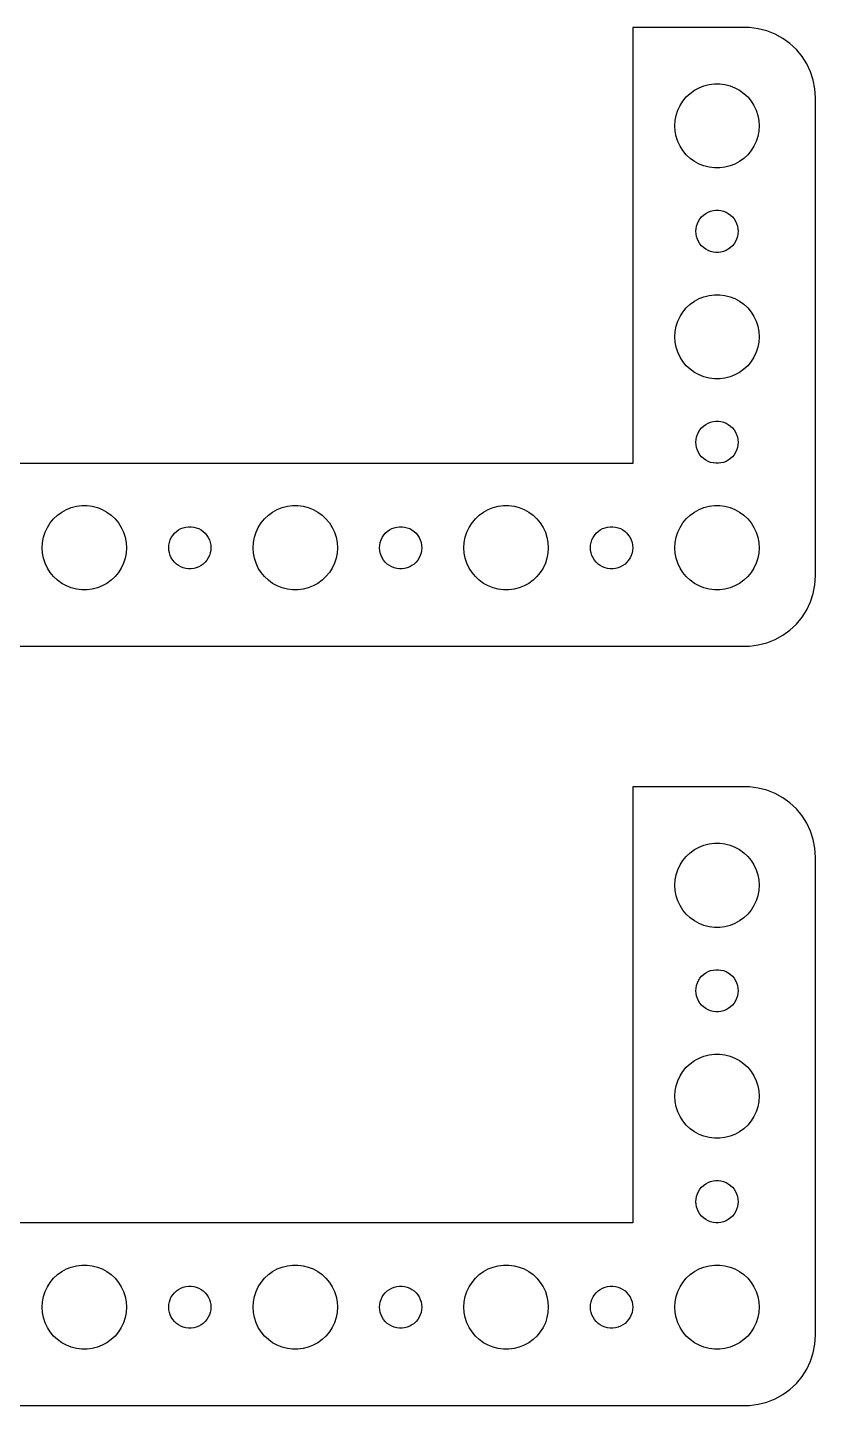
# Model space of a CAD drawing. Header units: metres. Extents: x -52 to 52, y 356 to 724.
# Drawn here: x -4 to 52, y 626 to 724 of the extents above; entities that cross this region are included whole.
import ezdxf

# ---------------------------------------------------------------- set-up
doc = ezdxf.new("R2010")
doc.units = ezdxf.units.M

msp = doc.modelspace()

# ---------------------------------------------------------------- linework, layer by layer
for p, q in [((47.3139, 723.99), (39, 723.99)), ((39, 723.99), (39, 693)), ((47.9369, 723.911), (47.3139, 723.99)), ((48.5451, 723.755), (47.9369, 723.911)), ((49.1289, 723.524), (48.5451, 723.755)), ((49.6791, 723.222), (49.1289, 723.524)), ((50.1871, 722.853), (49.6791, 723.222)), ((50.6448, 722.423), (50.1871, 722.853)), ((51.0451, 721.939), (50.6448, 722.423)), ((51.3815, 721.409), (51.0451, 721.939)), ((51.6489, 720.841), (51.3815, 721.409)), ((51.8429, 720.243), (51.6489, 720.841)), ((51.9606, 719.627), (51.8429, 720.243)), ((42.8131, 719.054), (43.0877, 719.312)), ((43.0877, 719.312), (43.3925, 719.533)), ((43.3925, 719.533), (43.7227, 719.714)), ((43.7227, 719.714), (44.0729, 719.853)), ((44.0729, 719.853), (44.4379, 719.947)), ((44.4379, 719.947), (44.8116, 719.994)), ((44.8116, 719.994), (45.1884, 719.994)), ((45.1884, 719.994), (45.5621, 719.947)), ((45.5621, 719.947), (45.927, 719.853)), ((45.927, 719.853), (46.2773, 719.714)), ((46.2773, 719.714), (46.6075, 719.533)), ((46.6075, 719.533), (46.9123, 719.312)), ((46.9123, 719.312), (47.1869, 719.054)), ((52, 719), (51.9606, 719.627)), ((42.2107, 718.104), (42.3711, 718.445)), ((42.3711, 718.445), (42.5729, 718.763)), ((42.5729, 718.763), (42.8131, 719.054)), ((47.1869, 719.054), (47.427, 718.763)), ((47.427, 718.763), (47.6289, 718.445)), ((47.6289, 718.445), (47.7893, 718.104)), ((52, 685), (52, 719)), ((42, 717), (42.0237, 717.376)), ((42.0237, 717.376), (42.0942, 717.746)), ((42.0942, 717.746), (42.2107, 718.104)), ((47.7893, 718.104), (47.9057, 717.746)), ((47.9057, 717.746), (47.9763, 717.376)), ((47.9763, 717.376), (48, 717)), ((42.0237, 716.624), (42, 717)), ((42.0942, 716.254), (42.0237, 716.624)), ((42.2107, 715.896), (42.0942, 716.254)), ((47.9057, 716.254), (47.7893, 715.896)), ((47.9763, 716.624), (47.9057, 716.254)), ((48, 717), (47.9763, 716.624)), ((42.3711, 715.555), (42.2107, 715.896)), ((42.5729, 715.237), (42.3711, 715.555)), ((47.6289, 715.555), (47.427, 715.237)), ((47.7893, 715.896), (47.6289, 715.555)), ((42.8131, 714.946), (42.5729, 715.237)), ((43.0877, 714.688), (42.8131, 714.946)), ((43.3925, 714.467), (43.0877, 714.688)), ((43.7227, 714.286), (43.3925, 714.467)), ((44.0729, 714.147), (43.7227, 714.286)), ((46.2773, 714.286), (45.927, 714.147)), ((46.6075, 714.467), (46.2773, 714.286)), ((46.9123, 714.688), (46.6075, 714.467)), ((47.1869, 714.946), (46.9123, 714.688)), ((47.427, 715.237), (47.1869, 714.946)), ((44.4379, 714.053), (44.0729, 714.147)), ((44.8116, 714.006), (44.4379, 714.053)), ((45.1884, 714.006), (44.8116, 714.006)), ((45.5621, 714.053), (45.1884, 714.006)), ((45.927, 714.147), (45.5621, 714.053)), ((43.6855, 710.223), (43.7865, 710.382)), ((43.7865, 710.382), (43.9065, 710.527)), ((43.9065, 710.527), (44.0439, 710.656)), ((44.0439, 710.656), (44.1963, 710.766)), ((44.1963, 710.766), (44.3613, 710.857)), ((44.3613, 710.857), (44.5365, 710.927)), ((44.5365, 710.927), (44.7189, 710.973)), ((44.7189, 710.973), (44.9058, 710.997)), ((44.9058, 710.997), (45.0942, 710.997)), ((45.0942, 710.997), (45.2811, 710.973)), ((45.2811, 710.973), (45.4635, 710.927)), ((45.4635, 710.927), (45.6387, 710.857)), ((45.6387, 710.857), (45.8037, 710.766)), ((45.8037, 710.766), (45.9561, 710.656)), ((45.9561, 710.656), (46.0934, 710.527)), ((46.0934, 710.527), (46.2135, 710.382)), ((46.2135, 710.382), (46.3145, 710.223)), ((43.5, 709.5), (43.5118, 709.688)), ((43.5118, 709.312), (43.5, 709.5)), ((43.5118, 709.688), (43.5471, 709.873)), ((43.5471, 709.873), (43.6053, 710.052)), ((43.6053, 710.052), (43.6855, 710.223)), ((46.3145, 710.223), (46.3947, 710.052)), ((46.3947, 710.052), (46.4529, 709.873)), ((46.4529, 709.873), (46.4882, 709.688)), ((46.4882, 709.688), (46.5, 709.5)), ((46.5, 709.5), (46.4882, 709.312)), ((43.5471, 709.127), (43.5118, 709.312)), ((43.6053, 708.948), (43.5471, 709.127)), ((43.6855, 708.777), (43.6053, 708.948)), ((43.7865, 708.618), (43.6855, 708.777)), ((43.9065, 708.473), (43.7865, 708.618)), ((44.0439, 708.344), (43.9065, 708.473)), ((46.0934, 708.473), (45.9561, 708.344)), ((46.2135, 708.618), (46.0934, 708.473)), ((46.3145, 708.777), (46.2135, 708.618)), ((46.3947, 708.948), (46.3145, 708.777)), ((46.4529, 709.127), (46.3947, 708.948)), ((46.4882, 709.312), (46.4529, 709.127)), ((44.1963, 708.234), (44.0439, 708.344)), ((44.3613, 708.143), (44.1963, 708.234)), ((44.5365, 708.073), (44.3613, 708.143)), ((44.7189, 708.027), (44.5365, 708.073)), ((44.9058, 708.003), (44.7189, 708.027)), ((45.0942, 708.003), (44.9058, 708.003)), ((45.2811, 708.027), (45.0942, 708.003)), ((45.4635, 708.073), (45.2811, 708.027)), ((45.6387, 708.143), (45.4635, 708.073)), ((45.8037, 708.234), (45.6387, 708.143)), ((45.9561, 708.344), (45.8037, 708.234)), ((43.0877, 704.312), (43.3925, 704.533)), ((43.3925, 704.533), (43.7227, 704.714)), ((43.7227, 704.714), (44.0729, 704.853)), ((44.0729, 704.853), (44.4379, 704.947)), ((44.4379, 704.947), (44.8116, 704.994)), ((44.8116, 704.994), (45.1884, 704.994)), ((45.1884, 704.994), (45.5621, 704.947)), ((45.5621, 704.947), (45.927, 704.853)), ((45.927, 704.853), (46.2773, 704.714)), ((46.2773, 704.714), (46.6075, 704.533)), ((46.6075, 704.533), (46.9123, 704.312)), ((42.3711, 703.445), (42.5729, 703.763)), ((42.5729, 703.763), (42.8131, 704.054)), ((42.8131, 704.054), (43.0877, 704.312)), ((46.9123, 704.312), (47.1869, 704.054)), ((47.1869, 704.054), (47.427, 703.763)), ((47.427, 703.763), (47.6289, 703.445)), ((42.0237, 702.376), (42.0942, 702.746)), ((42.0942, 702.746), (42.2107, 703.104)), ((42.2107, 703.104), (42.3711, 703.445)), ((47.6289, 703.445), (47.7893, 703.104)), ((47.7893, 703.104), (47.9057, 702.746)), ((47.9057, 702.746), (47.9763, 702.376)), ((42, 702), (42.0237, 702.376)), ((42.0237, 701.624), (42, 702)), ((42.0942, 701.254), (42.0237, 701.624)), ((47.9763, 701.624), (47.9057, 701.254)), ((47.9763, 702.376), (48, 702)), ((48, 702), (47.9763, 701.624)), ((42.2107, 700.896), (42.0942, 701.254)), ((42.3711, 700.555), (42.2107, 700.896)), ((47.7893, 700.896), (47.6289, 700.555)), ((47.9057, 701.254), (47.7893, 700.896)), ((42.5729, 700.237), (42.3711, 700.555)), ((42.8131, 699.946), (42.5729, 700.237)), ((43.0877, 699.688), (42.8131, 699.946)), ((43.3925, 699.467), (43.0877, 699.688)), ((46.9123, 699.688), (46.6075, 699.467)), ((47.1869, 699.946), (46.9123, 699.688)), ((47.427, 700.237), (47.1869, 699.946)), ((47.6289, 700.555), (47.427, 700.237)), ((43.7227, 699.286), (43.3925, 699.467)), ((44.0729, 699.147), (43.7227, 699.286)), ((44.4379, 699.053), (44.0729, 699.147)), ((44.8116, 699.006), (44.4379, 699.053)), ((45.1884, 699.006), (44.8116, 699.006)), ((45.5621, 699.053), (45.1884, 699.006)), ((45.927, 699.147), (45.5621, 699.053)), ((46.2773, 699.286), (45.927, 699.147)), ((46.6075, 699.467), (46.2773, 699.286)), ((44.0439, 695.656), (44.1963, 695.766)), ((44.1963, 695.766), (44.3613, 695.857)), ((44.3613, 695.857), (44.5365, 695.927)), ((44.5365, 695.927), (44.7189, 695.973)), ((44.7189, 695.973), (44.9058, 695.997)), ((44.9058, 695.997), (45.0942, 695.997)), ((45.0942, 695.997), (45.2811, 695.973)), ((45.2811, 695.973), (45.4635, 695.927)), ((45.4635, 695.927), (45.6387, 695.857)), ((45.6387, 695.857), (45.8037, 695.766)), ((45.8037, 695.766), (45.9561, 695.656)), ((43.5, 694.5), (43.5118, 694.688)), ((43.5118, 694.688), (43.5471, 694.873)), ((43.5471, 694.873), (43.6053, 695.052)), ((43.6053, 695.052), (43.6855, 695.223)), ((43.6855, 695.223), (43.7865, 695.382)), ((43.7865, 695.382), (43.9065, 695.527)), ((43.9065, 695.527), (44.0439, 695.656)), ((45.9561, 695.656), (46.0934, 695.527)), ((46.0934, 695.527), (46.2135, 695.382)), ((46.2135, 695.382), (46.3145, 695.223)), ((46.3145, 695.223), (46.3947, 695.052)), ((46.3947, 695.052), (46.4529, 694.873)), ((46.4529, 694.873), (46.4882, 694.688)), ((46.4882, 694.688), (46.5, 694.5)), ((43.5118, 694.312), (43.5, 694.5)), ((43.5471, 694.127), (43.5118, 694.312)), ((43.6053, 693.948), (43.5471, 694.127)), ((43.6855, 693.777), (43.6053, 693.948)), ((43.7865, 693.618), (43.6855, 693.777)), ((46.3145, 693.777), (46.2135, 693.618)), ((46.3947, 693.948), (46.3145, 693.777)), ((46.4529, 694.127), (46.3947, 693.948)), ((46.4882, 694.312), (46.4529, 694.127)), ((46.5, 694.5), (46.4882, 694.312)), ((39, 693), (-39, 693)), ((43.9065, 693.473), (43.7865, 693.618)), ((44.0439, 693.344), (43.9065, 693.473)), ((44.1963, 693.234), (44.0439, 693.344)), ((44.3613, 693.143), (44.1963, 693.234)), ((44.5365, 693.073), (44.3613, 693.143)), ((44.7189, 693.027), (44.5365, 693.073)), ((44.9058, 693.003), (44.7189, 693.027)), ((45.0942, 693.003), (44.9058, 693.003)), ((45.2811, 693.027), (45.0942, 693.003)), ((45.4635, 693.073), (45.2811, 693.027)), ((45.6387, 693.143), (45.4635, 693.073)), ((45.8037, 693.234), (45.6387, 693.143)), ((45.9561, 693.344), (45.8037, 693.234)), ((46.0934, 693.473), (45.9561, 693.344)), ((46.2135, 693.618), (46.0934, 693.473)), ((-1.27733, 689.714), (-0.92705, 689.853)), ((-0.92705, 689.853), (-0.56213, 689.947)), ((-0.56213, 689.947), (-0.18837, 689.994)), ((-0.18837, 689.994), (0.18837, 689.994)), ((0.18837, 689.994), (0.56213, 689.947)), ((0.56213, 689.947), (0.92705, 689.853)), ((0.92705, 689.853), (1.27733, 689.714)), ((13.7227, 689.714), (14.0729, 689.853)), ((14.0729, 689.853), (14.4379, 689.947)), ((14.4379, 689.947), (14.8116, 689.994)), ((14.8116, 689.994), (15.1884, 689.994)), ((15.1884, 689.994), (15.5621, 689.947)), ((15.5621, 689.947), (15.927, 689.853)), ((15.927, 689.853), (16.2773, 689.714)), ((28.7227, 689.714), (29.0729, 689.853)), ((29.0729, 689.853), (29.4379, 689.947)), ((29.4379, 689.947), (29.8116, 689.994)), ((29.8116, 689.994), (30.1884, 689.994)), ((30.1884, 689.994), (30.5621, 689.947)), ((30.5621, 689.947), (30.927, 689.853)), ((30.927, 689.853), (31.2773, 689.714)), ((43.7227, 689.714), (44.0729, 689.853)), ((44.0729, 689.853), (44.4379, 689.947)), ((44.4379, 689.947), (44.8116, 689.994)), ((44.8116, 689.994), (45.1884, 689.994)), ((45.1884, 689.994), (45.5621, 689.947)), ((45.5621, 689.947), (45.927, 689.853)), ((45.927, 689.853), (46.2773, 689.714)), ((-2.42705, 688.763), (-2.1869, 689.054)), ((-2.1869, 689.054), (-1.91226, 689.312)), ((-1.91226, 689.312), (-1.60747, 689.533)), ((-1.60747, 689.533), (-1.27733, 689.714)), ((1.27733, 689.714), (1.60747, 689.533)), ((1.60747, 689.533), (1.91226, 689.312)), ((1.91226, 689.312), (2.1869, 689.054)), ((2.1869, 689.054), (2.42705, 688.763)), ((12.5729, 688.763), (12.8131, 689.054)), ((12.8131, 689.054), (13.0877, 689.312)), ((13.0877, 689.312), (13.3925, 689.533)), ((13.3925, 689.533), (13.7227, 689.714)), ((16.2773, 689.714), (16.6075, 689.533)), ((16.6075, 689.533), (16.9123, 689.312)), ((16.9123, 689.312), (17.1869, 689.054)), ((17.1869, 689.054), (17.427, 688.763)), ((27.5729, 688.763), (27.8131, 689.054)), ((27.8131, 689.054), (28.0877, 689.312)), ((28.0877, 689.312), (28.3925, 689.533)), ((28.3925, 689.533), (28.7227, 689.714)), ((31.2773, 689.714), (31.6075, 689.533)), ((31.6075, 689.533), (31.9123, 689.312)), ((31.9123, 689.312), (32.1869, 689.054)), ((32.1869, 689.054), (32.427, 688.763)), ((42.5729, 688.763), (42.8131, 689.054)), ((42.8131, 689.054), (43.0877, 689.312)), ((43.0877, 689.312), (43.3925, 689.533)), ((43.3925, 689.533), (43.7227, 689.714)), ((46.2773, 689.714), (46.6075, 689.533)), ((46.6075, 689.533), (46.9123, 689.312)), ((46.9123, 689.312), (47.1869, 689.054)), ((47.1869, 689.054), (47.427, 688.763)), ((-2.90575, 687.746), (-2.78932, 688.104)), ((-2.78932, 688.104), (-2.62891, 688.445)), ((-2.62891, 688.445), (-2.42705, 688.763)), ((2.42705, 688.763), (2.62891, 688.445)), ((2.62891, 688.445), (2.78932, 688.104)), ((2.78932, 688.104), (2.90575, 687.746)), ((6.18553, 687.723), (6.28647, 687.882)), ((6.28647, 687.882), (6.40654, 688.027)), ((6.40654, 688.027), (6.54385, 688.156)), ((6.54385, 688.156), (6.69626, 688.266)), ((6.69626, 688.266), (6.86133, 688.357)), ((6.86133, 688.357), (7.03647, 688.427)), ((7.03647, 688.427), (7.21892, 688.473)), ((7.21892, 688.473), (7.40581, 688.497)), ((7.40581, 688.497), (7.59418, 688.497)), ((7.59418, 688.497), (7.78107, 688.473)), ((7.78107, 688.473), (7.96352, 688.427)), ((7.96352, 688.427), (8.13866, 688.357)), ((8.13866, 688.357), (8.30373, 688.266)), ((8.30373, 688.266), (8.45613, 688.156)), ((8.45613, 688.156), (8.59344, 688.027)), ((8.59344, 688.027), (8.71352, 687.882)), ((8.71352, 687.882), (8.81445, 687.723)), ((12.0942, 687.746), (12.2107, 688.104)), ((12.2107, 688.104), (12.3711, 688.445)), ((12.3711, 688.445), (12.5729, 688.763)), ((17.427, 688.763), (17.6289, 688.445)), ((17.6289, 688.445), (17.7893, 688.104)), ((17.7893, 688.104), (17.9057, 687.746)), ((21.1855, 687.723), (21.2865, 687.882)), ((21.2865, 687.882), (21.4065, 688.027)), ((21.4065, 688.027), (21.5439, 688.156)), ((21.5439, 688.156), (21.6963, 688.266)), ((21.6963, 688.266), (21.8613, 688.357)), ((21.8613, 688.357), (22.0365, 688.427)), ((22.0365, 688.427), (22.2189, 688.473)), ((22.2189, 688.473), (22.4058, 688.497)), ((22.4058, 688.497), (22.5942, 688.497)), ((22.5942, 688.497), (22.7811, 688.473)), ((22.7811, 688.473), (22.9635, 688.427)), ((22.9635, 688.427), (23.1387, 688.357)), ((23.1387, 688.357), (23.3037, 688.266)), ((23.3037, 688.266), (23.4561, 688.156)), ((23.4561, 688.156), (23.5934, 688.027)), ((23.5934, 688.027), (23.7135, 687.882)), ((23.7135, 687.882), (23.8145, 687.723)), ((27.0942, 687.746), (27.2107, 688.104)), ((27.2107, 688.104), (27.3711, 688.445)), ((27.3711, 688.445), (27.5729, 688.763)), ((32.427, 688.763), (32.6289, 688.445)), ((32.6289, 688.445), (32.7893, 688.104)), ((32.7893, 688.104), (32.9057, 687.746)), ((36.1855, 687.723), (36.2865, 687.882)), ((36.2865, 687.882), (36.4065, 688.027)), ((36.4065, 688.027), (36.5439, 688.156)), ((36.5439, 688.156), (36.6963, 688.266)), ((36.6963, 688.266), (36.8613, 688.357)), ((36.8613, 688.357), (37.0365, 688.427)), ((37.0365, 688.427), (37.2189, 688.473)), ((37.2189, 688.473), (37.4058, 688.497)), ((37.4058, 688.497), (37.5942, 688.497)), ((37.5942, 688.497), (37.7811, 688.473)), ((37.7811, 688.473), (37.9635, 688.427)), ((37.9635, 688.427), (38.1387, 688.357)), ((38.1387, 688.357), (38.3037, 688.266)), ((38.3037, 688.266), (38.4561, 688.156)), ((38.4561, 688.156), (38.5934, 688.027)), ((38.5934, 688.027), (38.7135, 687.882)), ((38.7135, 687.882), (38.8145, 687.723)), ((42.0942, 687.746), (42.2107, 688.104)), ((42.2107, 688.104), (42.3711, 688.445)), ((42.3711, 688.445), (42.5729, 688.763)), ((47.427, 688.763), (47.6289, 688.445)), ((47.6289, 688.445), (47.7893, 688.104)), ((47.7893, 688.104), (47.9057, 687.746)), ((-3, 687), (-2.97633, 687.376)), ((-2.97633, 686.624), (-3, 687)), ((-2.97633, 687.376), (-2.90575, 687.746)), ((2.90575, 687.746), (2.97633, 687.376)), ((2.97633, 687.376), (3, 687)), ((3, 687), (2.97633, 686.624)), ((6, 687), (6.01183, 687.188)), ((6.01183, 686.812), (6, 687)), ((6.01183, 687.188), (6.04712, 687.373)), ((6.04712, 687.373), (6.10533, 687.552)), ((6.10533, 687.552), (6.18553, 687.723)), ((8.81445, 687.723), (8.89465, 687.552)), ((8.89465, 687.552), (8.95287, 687.373)), ((8.95287, 687.373), (8.98816, 687.188)), ((8.98816, 687.188), (9, 687)), ((9, 687), (8.98816, 686.812)), ((12, 687), (12.0237, 687.376)), ((12.0237, 686.624), (12, 687)), ((12.0237, 687.376), (12.0942, 687.746)), ((17.9057, 687.746), (17.9763, 687.376)), ((17.9763, 687.376), (18, 687)), ((18, 687), (17.9763, 686.624)), ((21, 687), (21.0118, 687.188)), ((21.0118, 686.812), (21, 687)), ((21.0118, 687.188), (21.0471, 687.373)), ((21.0471, 687.373), (21.1053, 687.552)), ((21.1053, 687.552), (21.1855, 687.723)), ((23.8145, 687.723), (23.8947, 687.552)), ((23.8947, 687.552), (23.9529, 687.373)), ((23.9529, 687.373), (23.9882, 687.188)), ((23.9882, 687.188), (24, 687)), ((24, 687), (23.9882, 686.812)), ((27, 687), (27.0237, 687.376)), ((27.0237, 686.624), (27, 687)), ((27.0237, 687.376), (27.0942, 687.746)), ((32.9057, 687.746), (32.9763, 687.376)), ((32.9763, 687.376), (33, 687)), ((33, 687), (32.9763, 686.624)), ((36, 687), (36.0118, 687.188)), ((36.0118, 686.812), (36, 687)), ((36.0118, 687.188), (36.0471, 687.373)), ((36.0471, 687.373), (36.1053, 687.552)), ((36.1053, 687.552), (36.1855, 687.723)), ((38.8145, 687.723), (38.8947, 687.552)), ((38.8947, 687.552), (38.9529, 687.373)), ((38.9529, 687.373), (38.9882, 687.188)), ((38.9882, 687.188), (39, 687)), ((39, 687), (38.9882, 686.812)), ((42, 687), (42.0237, 687.376)), ((42.0237, 686.624), (42, 687)), ((42.0237, 687.376), (42.0942, 687.746)), ((47.9057, 687.746), (47.9763, 687.376)), ((47.9763, 687.376), (48, 687)), ((48, 687), (47.9763, 686.624)), ((-2.90575, 686.254), (-2.97633, 686.624)), ((-2.78932, 685.896), (-2.90575, 686.254)), ((-2.62891, 685.555), (-2.78932, 685.896)), ((2.78932, 685.896), (2.62891, 685.555)), ((2.90575, 686.254), (2.78932, 685.896)), ((2.97633, 686.624), (2.90575, 686.254)), ((6.04712, 686.627), (6.01183, 686.812)), ((6.10533, 686.448), (6.04712, 686.627)), ((6.18553, 686.277), (6.10533, 686.448)), ((6.28647, 686.118), (6.18553, 686.277)), ((6.40654, 685.973), (6.28647, 686.118)), ((6.54385, 685.844), (6.40654, 685.973)), ((8.59344, 685.973), (8.45613, 685.844)), ((8.71352, 686.118), (8.59344, 685.973)), ((8.81445, 686.277), (8.71352, 686.118)), ((8.89465, 686.448), (8.81445, 686.277)), ((8.95287, 686.627), (8.89465, 686.448)), ((8.98816, 686.812), (8.95287, 686.627)), ((12.0942, 686.254), (12.0237, 686.624)), ((12.2107, 685.896), (12.0942, 686.254)), ((12.3711, 685.555), (12.2107, 685.896)), ((17.7893, 685.896), (17.6289, 685.555)), ((17.9057, 686.254), (17.7893, 685.896)), ((17.9763, 686.624), (17.9057, 686.254)), ((21.0471, 686.627), (21.0118, 686.812)), ((21.1053, 686.448), (21.0471, 686.627)), ((21.1855, 686.277), (21.1053, 686.448)), ((21.2865, 686.118), (21.1855, 686.277)), ((21.4065, 685.973), (21.2865, 686.118)), ((21.5439, 685.844), (21.4065, 685.973)), ((23.5934, 685.973), (23.4561, 685.844)), ((23.7135, 686.118), (23.5934, 685.973)), ((23.8145, 686.277), (23.7135, 686.118)), ((23.8947, 686.448), (23.8145, 686.277)), ((23.9529, 686.627), (23.8947, 686.448)), ((23.9882, 686.812), (23.9529, 686.627)), ((27.0942, 686.254), (27.0237, 686.624)), ((27.2107, 685.896), (27.0942, 686.254)), ((27.3711, 685.555), (27.2107, 685.896)), ((32.7893, 685.896), (32.6289, 685.555)), ((32.9057, 686.254), (32.7893, 685.896)), ((32.9763, 686.624), (32.9057, 686.254)), ((36.0471, 686.627), (36.0118, 686.812)), ((36.1053, 686.448), (36.0471, 686.627)), ((36.1855, 686.277), (36.1053, 686.448)), ((36.2865, 686.118), (36.1855, 686.277)), ((36.4065, 685.973), (36.2865, 686.118)), ((36.5439, 685.844), (36.4065, 685.973)), ((38.5934, 685.973), (38.4561, 685.844)), ((38.7135, 686.118), (38.5934, 685.973)), ((38.8145, 686.277), (38.7135, 686.118)), ((38.8947, 686.448), (38.8145, 686.277)), ((38.9529, 686.627), (38.8947, 686.448)), ((38.9882, 686.812), (38.9529, 686.627)), ((42.0942, 686.254), (42.0237, 686.624)), ((42.2107, 685.896), (42.0942, 686.254)), ((42.3711, 685.555), (42.2107, 685.896)), ((47.7893, 685.896), (47.6289, 685.555)), ((47.9057, 686.254), (47.7893, 685.896)), ((47.9763, 686.624), (47.9057, 686.254)), ((-2.42705, 685.237), (-2.62891, 685.555)), ((-2.1869, 684.946), (-2.42705, 685.237)), ((-1.91226, 684.688), (-2.1869, 684.946)), ((2.1869, 684.946), (1.91226, 684.688)), ((2.42705, 685.237), (2.1869, 684.946)), ((2.62891, 685.555), (2.42705, 685.237)), ((6.69626, 685.734), (6.54385, 685.844)), ((6.86133, 685.643), (6.69626, 685.734)), ((7.03647, 685.573), (6.86133, 685.643)), ((7.21892, 685.527), (7.03647, 685.573)), ((7.40581, 685.503), (7.21892, 685.527)), ((7.59418, 685.503), (7.40581, 685.503)), ((7.78107, 685.527), (7.59418, 685.503)), ((7.96352, 685.573), (7.78107, 685.527)), ((8.13866, 685.643), (7.96352, 685.573)), ((8.30373, 685.734), (8.13866, 685.643)), ((8.45613, 685.844), (8.30373, 685.734)), ((12.5729, 685.237), (12.3711, 685.555)), ((12.8131, 684.946), (12.5729, 685.237)), ((13.0877, 684.688), (12.8131, 684.946)), ((17.1869, 684.946), (16.9123, 684.688)), ((17.427, 685.237), (17.1869, 684.946)), ((17.6289, 685.555), (17.427, 685.237)), ((21.6963, 685.734), (21.5439, 685.844)), ((21.8613, 685.643), (21.6963, 685.734)), ((22.0365, 685.573), (21.8613, 685.643)), ((22.2189, 685.527), (22.0365, 685.573)), ((22.4058, 685.503), (22.2189, 685.527)), ((22.5942, 685.503), (22.4058, 685.503)), ((22.7811, 685.527), (22.5942, 685.503)), ((22.9635, 685.573), (22.7811, 685.527)), ((23.1387, 685.643), (22.9635, 685.573)), ((23.3037, 685.734), (23.1387, 685.643)), ((23.4561, 685.844), (23.3037, 685.734)), ((27.5729, 685.237), (27.3711, 685.555)), ((27.8131, 684.946), (27.5729, 685.237)), ((28.0877, 684.688), (27.8131, 684.946)), ((32.1869, 684.946), (31.9123, 684.688)), ((32.427, 685.237), (32.1869, 684.946)), ((32.6289, 685.555), (32.427, 685.237)), ((36.6963, 685.734), (36.5439, 685.844)), ((36.8613, 685.643), (36.6963, 685.734)), ((37.0365, 685.573), (36.8613, 685.643)), ((37.2189, 685.527), (37.0365, 685.573)), ((37.4058, 685.503), (37.2189, 685.527)), ((37.5942, 685.503), (37.4058, 685.503)), ((37.7811, 685.527), (37.5942, 685.503)), ((37.9635, 685.573), (37.7811, 685.527)), ((38.1387, 685.643), (37.9635, 685.573)), ((38.3037, 685.734), (38.1387, 685.643)), ((38.4561, 685.844), (38.3037, 685.734)), ((42.5729, 685.237), (42.3711, 685.555)), ((42.8131, 684.946), (42.5729, 685.237)), ((43.0877, 684.688), (42.8131, 684.946)), ((47.1869, 684.946), (46.9123, 684.688)), ((47.427, 685.237), (47.1869, 684.946)), ((47.6289, 685.555), (47.427, 685.237)), ((51.9606, 684.373), (52, 685)), ((-1.60747, 684.467), (-1.91226, 684.688)), ((-1.27733, 684.286), (-1.60747, 684.467)), ((-0.92705, 684.147), (-1.27733, 684.286)), ((-0.56213, 684.053), (-0.92705, 684.147)), ((-0.18837, 684.006), (-0.56213, 684.053)), ((0.18837, 684.006), (-0.18837, 684.006)), ((0.56213, 684.053), (0.18837, 684.006)), ((0.92705, 684.147), (0.56213, 684.053)), ((1.27733, 684.286), (0.92705, 684.147)), ((1.60747, 684.467), (1.27733, 684.286)), ((1.91226, 684.688), (1.60747, 684.467)), ((13.3925, 684.467), (13.0877, 684.688)), ((13.7227, 684.286), (13.3925, 684.467)), ((14.0729, 684.147), (13.7227, 684.286)), ((14.4379, 684.053), (14.0729, 684.147)), ((14.8116, 684.006), (14.4379, 684.053)), ((15.1884, 684.006), (14.8116, 684.006)), ((15.5621, 684.053), (15.1884, 684.006)), ((15.927, 684.147), (15.5621, 684.053)), ((16.2773, 684.286), (15.927, 684.147)), ((16.6075, 684.467), (16.2773, 684.286)), ((16.9123, 684.688), (16.6075, 684.467)), ((28.3925, 684.467), (28.0877, 684.688)), ((28.7227, 684.286), (28.3925, 684.467)), ((29.0729, 684.147), (28.7227, 684.286)), ((29.4379, 684.053), (29.0729, 684.147)), ((29.8116, 684.006), (29.4379, 684.053)), ((30.1884, 684.006), (29.8116, 684.006)), ((30.5621, 684.053), (30.1884, 684.006)), ((30.927, 684.147), (30.5621, 684.053)), ((31.2773, 684.286), (30.927, 684.147)), ((31.6075, 684.467), (31.2773, 684.286)), ((31.9123, 684.688), (31.6075, 684.467)), ((43.3925, 684.467), (43.0877, 684.688)), ((43.7227, 684.286), (43.3925, 684.467)), ((44.0729, 684.147), (43.7227, 684.286)), ((44.4379, 684.053), (44.0729, 684.147)), ((44.8116, 684.006), (44.4379, 684.053)), ((45.1884, 684.006), (44.8116, 684.006)), ((45.5621, 684.053), (45.1884, 684.006)), ((45.927, 684.147), (45.5621, 684.053)), ((46.2773, 684.286), (45.927, 684.147)), ((46.6075, 684.467), (46.2773, 684.286)), ((46.9123, 684.688), (46.6075, 684.467)), ((51.8429, 683.757), (51.9606, 684.373)), ((51.3815, 682.591), (51.6489, 683.159)), ((51.6489, 683.159), (51.8429, 683.757)), ((50.6448, 681.577), (51.0451, 682.061)), ((51.0451, 682.061), (51.3815, 682.591)), ((49.6791, 680.778), (50.1871, 681.147)), ((50.1871, 681.147), (50.6448, 681.577)), ((-47.3139, 680.01), (47.3139, 680.01)), ((47.3139, 680.01), (47.9369, 680.089)), ((47.9369, 680.089), (48.5451, 680.245)), ((48.5451, 680.245), (49.1289, 680.476)), ((49.1289, 680.476), (49.6791, 680.778)), ((47.3139, 669.99), (39, 669.99)), ((39, 669.99), (39, 639)), ((47.9369, 669.911), (47.3139, 669.99)), ((48.5451, 669.755), (47.9369, 669.911)), ((49.1289, 669.524), (48.5451, 669.755)), ((49.6791, 669.222), (49.1289, 669.524)), ((50.1871, 668.853), (49.6791, 669.222)), ((50.6448, 668.423), (50.1871, 668.853)), ((51.0451, 667.939), (50.6448, 668.423)), ((51.3815, 667.409), (51.0451, 667.939)), ((51.6489, 666.841), (51.3815, 667.409)), ((51.8429, 666.243), (51.6489, 666.841)), ((42.8131, 665.054), (43.0877, 665.312)), ((43.0877, 665.312), (43.3925, 665.533)), ((43.3925, 665.533), (43.7227, 665.714)), ((43.7227, 665.714), (44.0729, 665.853)), ((44.0729, 665.853), (44.4379, 665.947)), ((44.4379, 665.947), (44.8116, 665.994)), ((44.8116, 665.994), (45.1884, 665.994)), ((45.1884, 665.994), (45.5621, 665.947)), ((45.5621, 665.947), (45.927, 665.853)), ((45.927, 665.853), (46.2773, 665.714)), ((46.2773, 665.714), (46.6075, 665.533)), ((46.6075, 665.533), (46.9123, 665.312)), ((46.9123, 665.312), (47.1869, 665.054)), ((51.9606, 665.627), (51.8429, 666.243)), ((52, 665), (51.9606, 665.627)), ((42.2107, 664.104), (42.3711, 664.445)), ((42.3711, 664.445), (42.5729, 664.763)), ((42.5729, 664.763), (42.8131, 665.054)), ((47.1869, 665.054), (47.427, 664.763)), ((47.427, 664.763), (47.6289, 664.445)), ((47.6289, 664.445), (47.7893, 664.104)), ((52, 631), (52, 665)), ((42, 663), (42.0237, 663.376)), ((42.0237, 663.376), (42.0942, 663.746)), ((42.0942, 663.746), (42.2107, 664.104)), ((47.7893, 664.104), (47.9057, 663.746)), ((47.9057, 663.746), (47.9763, 663.376)), ((47.9763, 663.376), (48, 663)), ((42.0237, 662.624), (42, 663)), ((42.0942, 662.254), (42.0237, 662.624)), ((47.9763, 662.624), (47.9057, 662.254)), ((48, 663), (47.9763, 662.624)), ((42.2107, 661.896), (42.0942, 662.254)), ((42.3711, 661.555), (42.2107, 661.896)), ((42.5729, 661.237), (42.3711, 661.555)), ((47.6289, 661.555), (47.427, 661.237)), ((47.7893, 661.896), (47.6289, 661.555)), ((47.9057, 662.254), (47.7893, 661.896)), ((42.8131, 660.946), (42.5729, 661.237)), ((43.0877, 660.688), (42.8131, 660.946)), ((43.3925, 660.467), (43.0877, 660.688)), ((43.7227, 660.286), (43.3925, 660.467)), ((46.6075, 660.467), (46.2773, 660.286)), ((46.9123, 660.688), (46.6075, 660.467)), ((47.1869, 660.946), (46.9123, 660.688)), ((47.427, 661.237), (47.1869, 660.946)), ((44.0729, 660.147), (43.7227, 660.286)), ((44.4379, 660.053), (44.0729, 660.147)), ((44.8116, 660.006), (44.4379, 660.053)), ((45.1884, 660.006), (44.8116, 660.006)), ((45.5621, 660.053), (45.1884, 660.006)), ((45.927, 660.147), (45.5621, 660.053)), ((46.2773, 660.286), (45.927, 660.147)), ((43.7865, 656.382), (43.9065, 656.527)), ((43.9065, 656.527), (44.0439, 656.656)), ((44.0439, 656.656), (44.1963, 656.766)), ((44.1963, 656.766), (44.3613, 656.857)), ((44.3613, 656.857), (44.5365, 656.927)), ((44.5365, 656.927), (44.7189, 656.973)), ((44.7189, 656.973), (44.9058, 656.997)), ((44.9058, 656.997), (45.0942, 656.997)), ((45.0942, 656.997), (45.2811, 656.973)), ((45.2811, 656.973), (45.4635, 656.927)), ((45.4635, 656.927), (45.6387, 656.857)), ((45.6387, 656.857), (45.8037, 656.766)), ((45.8037, 656.766), (45.9561, 656.656)), ((45.9561, 656.656), (46.0934, 656.527)), ((46.0934, 656.527), (46.2135, 656.382)), ((43.5, 655.5), (43.5118, 655.688)), ((43.5118, 655.312), (43.5, 655.5)), ((43.5118, 655.688), (43.5471, 655.873)), ((43.5471, 655.873), (43.6053, 656.052)), ((43.6053, 656.052), (43.6855, 656.223)), ((43.6855, 656.223), (43.7865, 656.382)), ((46.2135, 656.382), (46.3145, 656.223)), ((46.3145, 656.223), (46.3947, 656.052)), ((46.3947, 656.052), (46.4529, 655.873)), ((46.4529, 655.873), (46.4882, 655.688)), ((46.4882, 655.688), (46.5, 655.5)), ((46.5, 655.5), (46.4882, 655.312)), ((43.5471, 655.127), (43.5118, 655.312)), ((43.6053, 654.948), (43.5471, 655.127)), ((43.6855, 654.777), (43.6053, 654.948)), ((43.7865, 654.618), (43.6855, 654.777)), ((43.9065, 654.473), (43.7865, 654.618)), ((46.2135, 654.618), (46.0934, 654.473)), ((46.3145, 654.777), (46.2135, 654.618)), ((46.3947, 654.948), (46.3145, 654.777)), ((46.4529, 655.127), (46.3947, 654.948)), ((46.4882, 655.312), (46.4529, 655.127)), ((44.0439, 654.344), (43.9065, 654.473)), ((44.1963, 654.234), (44.0439, 654.344)), ((44.3613, 654.143), (44.1963, 654.234)), ((44.5365, 654.073), (44.3613, 654.143)), ((44.7189, 654.027), (44.5365, 654.073)), ((44.9058, 654.003), (44.7189, 654.027)), ((45.0942, 654.003), (44.9058, 654.003)), ((45.2811, 654.027), (45.0942, 654.003)), ((45.4635, 654.073), (45.2811, 654.027)), ((45.6387, 654.143), (45.4635, 654.073)), ((45.8037, 654.234), (45.6387, 654.143)), ((45.9561, 654.344), (45.8037, 654.234)), ((46.0934, 654.473), (45.9561, 654.344)), ((43.3925, 650.533), (43.7227, 650.714)), ((43.7227, 650.714), (44.0729, 650.853)), ((44.0729, 650.853), (44.4379, 650.947)), ((44.4379, 650.947), (44.8116, 650.994)), ((44.8116, 650.994), (45.1884, 650.994)), ((45.1884, 650.994), (45.5621, 650.947)), ((45.5621, 650.947), (45.927, 650.853)), ((45.927, 650.853), (46.2773, 650.714)), ((46.2773, 650.714), (46.6075, 650.533)), ((42.3711, 649.445), (42.5729, 649.763)), ((42.5729, 649.763), (42.8131, 650.054)), ((42.8131, 650.054), (43.0877, 650.312)), ((43.0877, 650.312), (43.3925, 650.533)), ((46.6075, 650.533), (46.9123, 650.312)), ((46.9123, 650.312), (47.1869, 650.054)), ((47.1869, 650.054), (47.427, 649.763)), ((47.427, 649.763), (47.6289, 649.445)), ((42.0237, 648.376), (42.0942, 648.746)), ((42.0942, 648.746), (42.2107, 649.104)), ((42.2107, 649.104), (42.3711, 649.445)), ((47.6289, 649.445), (47.7893, 649.104)), ((47.7893, 649.104), (47.9057, 648.746)), ((47.9057, 648.746), (47.9763, 648.376)), ((42, 648), (42.0237, 648.376)), ((42.0237, 647.624), (42, 648)), ((47.9763, 648.376), (48, 648)), ((48, 648), (47.9763, 647.624)), ((42.0942, 647.254), (42.0237, 647.624)), ((42.2107, 646.896), (42.0942, 647.254)), ((42.3711, 646.555), (42.2107, 646.896)), ((47.7893, 646.896), (47.6289, 646.555)), ((47.9057, 647.254), (47.7893, 646.896)), ((47.9763, 647.624), (47.9057, 647.254)), ((42.5729, 646.237), (42.3711, 646.555)), ((42.8131, 645.946), (42.5729, 646.237)), ((43.0877, 645.688), (42.8131, 645.946)), ((47.1869, 645.946), (46.9123, 645.688)), ((47.427, 646.237), (47.1869, 645.946)), ((47.6289, 646.555), (47.427, 646.237)), ((43.3925, 645.467), (43.0877, 645.688)), ((43.7227, 645.286), (43.3925, 645.467)), ((44.0729, 645.147), (43.7227, 645.286)), ((44.4379, 645.053), (44.0729, 645.147)), ((44.8116, 645.006), (44.4379, 645.053)), ((45.1884, 645.006), (44.8116, 645.006)), ((45.5621, 645.053), (45.1884, 645.006)), ((45.927, 645.147), (45.5621, 645.053)), ((46.2773, 645.286), (45.927, 645.147)), ((46.6075, 645.467), (46.2773, 645.286)), ((46.9123, 645.688), (46.6075, 645.467)), ((44.1963, 641.766), (44.3613, 641.857)), ((44.3613, 641.857), (44.5365, 641.927)), ((44.5365, 641.927), (44.7189, 641.973)), ((44.7189, 641.973), (44.9058, 641.997)), ((44.9058, 641.997), (45.0942, 641.997)), ((45.0942, 641.997), (45.2811, 641.973)), ((45.2811, 641.973), (45.4635, 641.927)), ((45.4635, 641.927), (45.6387, 641.857)), ((45.6387, 641.857), (45.8037, 641.766)), ((43.5118, 640.688), (43.5471, 640.873)), ((43.5471, 640.873), (43.6053, 641.052)), ((43.6053, 641.052), (43.6855, 641.223)), ((43.6855, 641.223), (43.7865, 641.382)), ((43.7865, 641.382), (43.9065, 641.527)), ((43.9065, 641.527), (44.0439, 641.656)), ((44.0439, 641.656), (44.1963, 641.766)), ((45.8037, 641.766), (45.9561, 641.656)), ((45.9561, 641.656), (46.0934, 641.527)), ((46.0934, 641.527), (46.2135, 641.382)), ((46.2135, 641.382), (46.3145, 641.223)), ((46.3145, 641.223), (46.3947, 641.052)), ((46.3947, 641.052), (46.4529, 640.873)), ((46.4529, 640.873), (46.4882, 640.688)), ((43.5, 640.5), (43.5118, 640.688)), ((43.5118, 640.312), (43.5, 640.5)), ((43.5471, 640.127), (43.5118, 640.312)), ((43.6053, 639.948), (43.5471, 640.127)), ((43.6855, 639.777), (43.6053, 639.948)), ((46.3947, 639.948), (46.3145, 639.777)), ((46.4529, 640.127), (46.3947, 639.948)), ((46.4882, 640.312), (46.4529, 640.127)), ((46.4882, 640.688), (46.5, 640.5)), ((46.5, 640.5), (46.4882, 640.312)), ((39, 639), (-39, 639)), ((43.7865, 639.618), (43.6855, 639.777)), ((43.9065, 639.473), (43.7865, 639.618)), ((44.0439, 639.344), (43.9065, 639.473)), ((44.1963, 639.234), (44.0439, 639.344)), ((44.3613, 639.143), (44.1963, 639.234)), ((44.5365, 639.073), (44.3613, 639.143)), ((44.7189, 639.027), (44.5365, 639.073)), ((44.9058, 639.003), (44.7189, 639.027)), ((45.0942, 639.003), (44.9058, 639.003)), ((45.2811, 639.027), (45.0942, 639.003)), ((45.4635, 639.073), (45.2811, 639.027)), ((45.6387, 639.143), (45.4635, 639.073)), ((45.8037, 639.234), (45.6387, 639.143)), ((45.9561, 639.344), (45.8037, 639.234)), ((46.0934, 639.473), (45.9561, 639.344)), ((46.2135, 639.618), (46.0934, 639.473)), ((46.3145, 639.777), (46.2135, 639.618)), ((-0.92705, 635.853), (-0.56213, 635.947)), ((-0.56213, 635.947), (-0.18837, 635.994)), ((-0.18837, 635.994), (0.18837, 635.994)), ((0.18837, 635.994), (0.56213, 635.947)), ((0.56213, 635.947), (0.92705, 635.853)), ((14.0729, 635.853), (14.4379, 635.947)), ((14.4379, 635.947), (14.8116, 635.994)), ((14.8116, 635.994), (15.1884, 635.994)), ((15.1884, 635.994), (15.5621, 635.947)), ((15.5621, 635.947), (15.927, 635.853)), ((29.0729, 635.853), (29.4379, 635.947)), ((29.4379, 635.947), (29.8116, 635.994)), ((29.8116, 635.994), (30.1884, 635.994)), ((30.1884, 635.994), (30.5621, 635.947)), ((30.5621, 635.947), (30.927, 635.853)), ((44.0729, 635.853), (44.4379, 635.947)), ((44.4379, 635.947), (44.8116, 635.994)), ((44.8116, 635.994), (45.1884, 635.994)), ((45.1884, 635.994), (45.5621, 635.947)), ((45.5621, 635.947), (45.927, 635.853)), ((-2.42705, 634.763), (-2.1869, 635.054)), ((-2.1869, 635.054), (-1.91226, 635.312)), ((-1.91226, 635.312), (-1.60747, 635.533)), ((-1.60747, 635.533), (-1.27733, 635.714)), ((-1.27733, 635.714), (-0.92705, 635.853)), ((0.92705, 635.853), (1.27733, 635.714)), ((1.27733, 635.714), (1.60747, 635.533)), ((1.60747, 635.533), (1.91226, 635.312)), ((1.91226, 635.312), (2.1869, 635.054)), ((2.1869, 635.054), (2.42705, 634.763)), ((12.5729, 634.763), (12.8131, 635.054)), ((12.8131, 635.054), (13.0877, 635.312)), ((13.0877, 635.312), (13.3925, 635.533)), ((13.3925, 635.533), (13.7227, 635.714)), ((13.7227, 635.714), (14.0729, 635.853)), ((15.927, 635.853), (16.2773, 635.714)), ((16.2773, 635.714), (16.6075, 635.533)), ((16.6075, 635.533), (16.9123, 635.312)), ((16.9123, 635.312), (17.1869, 635.054)), ((17.1869, 635.054), (17.427, 634.763)), ((27.5729, 634.763), (27.8131, 635.054)), ((27.8131, 635.054), (28.0877, 635.312)), ((28.0877, 635.312), (28.3925, 635.533)), ((28.3925, 635.533), (28.7227, 635.714)), ((28.7227, 635.714), (29.0729, 635.853)), ((30.927, 635.853), (31.2773, 635.714)), ((31.2773, 635.714), (31.6075, 635.533)), ((31.6075, 635.533), (31.9123, 635.312)), ((31.9123, 635.312), (32.1869, 635.054)), ((32.1869, 635.054), (32.427, 634.763)), ((42.5729, 634.763), (42.8131, 635.054)), ((42.8131, 635.054), (43.0877, 635.312)), ((43.0877, 635.312), (43.3925, 635.533)), ((43.3925, 635.533), (43.7227, 635.714)), ((43.7227, 635.714), (44.0729, 635.853)), ((45.927, 635.853), (46.2773, 635.714)), ((46.2773, 635.714), (46.6075, 635.533)), ((46.6075, 635.533), (46.9123, 635.312)), ((46.9123, 635.312), (47.1869, 635.054)), ((47.1869, 635.054), (47.427, 634.763)), ((-2.90575, 633.746), (-2.78932, 634.104)), ((-2.78932, 634.104), (-2.62891, 634.445)), ((-2.62891, 634.445), (-2.42705, 634.763)), ((2.42705, 634.763), (2.62891, 634.445)), ((2.62891, 634.445), (2.78932, 634.104)), ((2.78932, 634.104), (2.90575, 633.746)), ((6.28647, 633.882), (6.40654, 634.027)), ((6.40654, 634.027), (6.54385, 634.156)), ((6.54385, 634.156), (6.69626, 634.266)), ((6.69626, 634.266), (6.86133, 634.357)), ((6.86133, 634.357), (7.03647, 634.427)), ((7.03647, 634.427), (7.21892, 634.473)), ((7.21892, 634.473), (7.40581, 634.497)), ((7.40581, 634.497), (7.59418, 634.497)), ((7.59418, 634.497), (7.78107, 634.473)), ((7.78107, 634.473), (7.96352, 634.427)), ((7.96352, 634.427), (8.13866, 634.357)), ((8.13866, 634.357), (8.30373, 634.266)), ((8.30373, 634.266), (8.45613, 634.156)), ((8.45613, 634.156), (8.59344, 634.027)), ((8.59344, 634.027), (8.71352, 633.882)), ((12.0942, 633.746), (12.2107, 634.104)), ((12.2107, 634.104), (12.3711, 634.445)), ((12.3711, 634.445), (12.5729, 634.763)), ((17.427, 634.763), (17.6289, 634.445)), ((17.6289, 634.445), (17.7893, 634.104)), ((17.7893, 634.104), (17.9057, 633.746)), ((21.2865, 633.882), (21.4065, 634.027)), ((21.4065, 634.027), (21.5439, 634.156)), ((21.5439, 634.156), (21.6963, 634.266)), ((21.6963, 634.266), (21.8613, 634.357)), ((21.8613, 634.357), (22.0365, 634.427)), ((22.0365, 634.427), (22.2189, 634.473)), ((22.2189, 634.473), (22.4058, 634.497)), ((22.4058, 634.497), (22.5942, 634.497)), ((22.5942, 634.497), (22.7811, 634.473)), ((22.7811, 634.473), (22.9635, 634.427)), ((22.9635, 634.427), (23.1387, 634.357)), ((23.1387, 634.357), (23.3037, 634.266)), ((23.3037, 634.266), (23.4561, 634.156)), ((23.4561, 634.156), (23.5934, 634.027)), ((23.5934, 634.027), (23.7135, 633.882)), ((27.0942, 633.746), (27.2107, 634.104)), ((27.2107, 634.104), (27.3711, 634.445)), ((27.3711, 634.445), (27.5729, 634.763)), ((32.427, 634.763), (32.6289, 634.445)), ((32.6289, 634.445), (32.7893, 634.104)), ((32.7893, 634.104), (32.9057, 633.746)), ((36.2865, 633.882), (36.4065, 634.027)), ((36.4065, 634.027), (36.5439, 634.156)), ((36.5439, 634.156), (36.6963, 634.266)), ((36.6963, 634.266), (36.8613, 634.357)), ((36.8613, 634.357), (37.0365, 634.427)), ((37.0365, 634.427), (37.2189, 634.473)), ((37.2189, 634.473), (37.4058, 634.497)), ((37.4058, 634.497), (37.5942, 634.497)), ((37.5942, 634.497), (37.7811, 634.473)), ((37.7811, 634.473), (37.9635, 634.427)), ((37.9635, 634.427), (38.1387, 634.357)), ((38.1387, 634.357), (38.3037, 634.266)), ((38.3037, 634.266), (38.4561, 634.156)), ((38.4561, 634.156), (38.5934, 634.027)), ((38.5934, 634.027), (38.7135, 633.882)), ((42.0942, 633.746), (42.2107, 634.104)), ((42.2107, 634.104), (42.3711, 634.445)), ((42.3711, 634.445), (42.5729, 634.763)), ((47.427, 634.763), (47.6289, 634.445)), ((47.6289, 634.445), (47.7893, 634.104)), ((47.7893, 634.104), (47.9057, 633.746)), ((-3, 633), (-2.97633, 633.376)), ((-2.97633, 632.624), (-3, 633)), ((-2.97633, 633.376), (-2.90575, 633.746)), ((2.90575, 633.746), (2.97633, 633.376)), ((2.97633, 633.376), (3, 633)), ((3, 633), (2.97633, 632.624)), ((6, 633), (6.01183, 633.188)), ((6.01183, 632.812), (6, 633)), ((6.01183, 633.188), (6.04712, 633.373)), ((6.04712, 633.373), (6.10533, 633.552)), ((6.10533, 633.552), (6.18553, 633.723)), ((6.18553, 633.723), (6.28647, 633.882)), ((8.71352, 633.882), (8.81445, 633.723)), ((8.81445, 633.723), (8.89465, 633.552)), ((8.89465, 633.552), (8.95287, 633.373)), ((8.95287, 633.373), (8.98816, 633.188)), ((8.98816, 633.188), (9, 633)), ((9, 633), (8.98816, 632.812)), ((12, 633), (12.0237, 633.376)), ((12.0237, 632.624), (12, 633)), ((12.0237, 633.376), (12.0942, 633.746)), ((17.9057, 633.746), (17.9763, 633.376)), ((17.9763, 633.376), (18, 633)), ((18, 633), (17.9763, 632.624)), ((21, 633), (21.0118, 633.188)), ((21.0118, 632.812), (21, 633)), ((21.0118, 633.188), (21.0471, 633.373)), ((21.0471, 633.373), (21.1053, 633.552)), ((21.1053, 633.552), (21.1855, 633.723)), ((21.1855, 633.723), (21.2865, 633.882)), ((23.7135, 633.882), (23.8145, 633.723)), ((23.8145, 633.723), (23.8947, 633.552)), ((23.8947, 633.552), (23.9529, 633.373)), ((23.9529, 633.373), (23.9882, 633.188)), ((23.9882, 633.188), (24, 633)), ((24, 633), (23.9882, 632.812)), ((27, 633), (27.0237, 633.376)), ((27.0237, 632.624), (27, 633)), ((27.0237, 633.376), (27.0942, 633.746)), ((32.9057, 633.746), (32.9763, 633.376)), ((32.9763, 633.376), (33, 633)), ((33, 633), (32.9763, 632.624)), ((36, 633), (36.0118, 633.188)), ((36.0118, 632.812), (36, 633)), ((36.0118, 633.188), (36.0471, 633.373)), ((36.0471, 633.373), (36.1053, 633.552)), ((36.1053, 633.552), (36.1855, 633.723)), ((36.1855, 633.723), (36.2865, 633.882)), ((38.7135, 633.882), (38.8145, 633.723)), ((38.8145, 633.723), (38.8947, 633.552)), ((38.8947, 633.552), (38.9529, 633.373)), ((38.9529, 633.373), (38.9882, 633.188)), ((38.9882, 633.188), (39, 633)), ((39, 633), (38.9882, 632.812)), ((42, 633), (42.0237, 633.376)), ((42.0237, 632.624), (42, 633)), ((42.0237, 633.376), (42.0942, 633.746)), ((47.9057, 633.746), (47.9763, 633.376)), ((47.9763, 633.376), (48, 633)), ((48, 633), (47.9763, 632.624)), ((-2.90575, 632.254), (-2.97633, 632.624)), ((-2.78932, 631.896), (-2.90575, 632.254)), ((2.90575, 632.254), (2.78932, 631.896)), ((2.97633, 632.624), (2.90575, 632.254)), ((6.04712, 632.627), (6.01183, 632.812)), ((6.10533, 632.448), (6.04712, 632.627)), ((6.18553, 632.277), (6.10533, 632.448)), ((6.28647, 632.118), (6.18553, 632.277)), ((6.40654, 631.973), (6.28647, 632.118)), ((6.54385, 631.844), (6.40654, 631.973)), ((8.59344, 631.973), (8.45613, 631.844)), ((8.71352, 632.118), (8.59344, 631.973)), ((8.81445, 632.277), (8.71352, 632.118)), ((8.89465, 632.448), (8.81445, 632.277)), ((8.95287, 632.627), (8.89465, 632.448)), ((8.98816, 632.812), (8.95287, 632.627)), ((12.0942, 632.254), (12.0237, 632.624)), ((12.2107, 631.896), (12.0942, 632.254)), ((17.9057, 632.254), (17.7893, 631.896)), ((17.9763, 632.624), (17.9057, 632.254)), ((21.0471, 632.627), (21.0118, 632.812)), ((21.1053, 632.448), (21.0471, 632.627)), ((21.1855, 632.277), (21.1053, 632.448)), ((21.2865, 632.118), (21.1855, 632.277)), ((21.4065, 631.973), (21.2865, 632.118)), ((21.5439, 631.844), (21.4065, 631.973)), ((23.5934, 631.973), (23.4561, 631.844)), ((23.7135, 632.118), (23.5934, 631.973)), ((23.8145, 632.277), (23.7135, 632.118)), ((23.8947, 632.448), (23.8145, 632.277)), ((23.9529, 632.627), (23.8947, 632.448)), ((23.9882, 632.812), (23.9529, 632.627)), ((27.0942, 632.254), (27.0237, 632.624)), ((27.2107, 631.896), (27.0942, 632.254)), ((32.9057, 632.254), (32.7893, 631.896)), ((32.9763, 632.624), (32.9057, 632.254)), ((36.0471, 632.627), (36.0118, 632.812)), ((36.1053, 632.448), (36.0471, 632.627)), ((36.1855, 632.277), (36.1053, 632.448)), ((36.2865, 632.118), (36.1855, 632.277)), ((36.4065, 631.973), (36.2865, 632.118)), ((36.5439, 631.844), (36.4065, 631.973)), ((38.5934, 631.973), (38.4561, 631.844)), ((38.7135, 632.118), (38.5934, 631.973)), ((38.8145, 632.277), (38.7135, 632.118)), ((38.8947, 632.448), (38.8145, 632.277)), ((38.9529, 632.627), (38.8947, 632.448)), ((38.9882, 632.812), (38.9529, 632.627)), ((42.0942, 632.254), (42.0237, 632.624)), ((42.2107, 631.896), (42.0942, 632.254)), ((47.9057, 632.254), (47.7893, 631.896)), ((47.9763, 632.624), (47.9057, 632.254)), ((-2.62891, 631.555), (-2.78932, 631.896)), ((-2.42705, 631.237), (-2.62891, 631.555)), ((-2.1869, 630.946), (-2.42705, 631.237)), ((2.42705, 631.237), (2.1869, 630.946)), ((2.62891, 631.555), (2.42705, 631.237)), ((2.78932, 631.896), (2.62891, 631.555)), ((6.69626, 631.734), (6.54385, 631.844)), ((6.86133, 631.643), (6.69626, 631.734)), ((7.03647, 631.573), (6.86133, 631.643)), ((7.21892, 631.527), (7.03647, 631.573)), ((7.40581, 631.503), (7.21892, 631.527)), ((7.59418, 631.503), (7.40581, 631.503)), ((7.78107, 631.527), (7.59418, 631.503)), ((7.96352, 631.573), (7.78107, 631.527)), ((8.13866, 631.643), (7.96352, 631.573)), ((8.30373, 631.734), (8.13866, 631.643)), ((8.45613, 631.844), (8.30373, 631.734)), ((12.3711, 631.555), (12.2107, 631.896)), ((12.5729, 631.237), (12.3711, 631.555)), ((12.8131, 630.946), (12.5729, 631.237)), ((17.427, 631.237), (17.1869, 630.946)), ((17.6289, 631.555), (17.427, 631.237)), ((17.7893, 631.896), (17.6289, 631.555)), ((21.6963, 631.734), (21.5439, 631.844)), ((21.8613, 631.643), (21.6963, 631.734)), ((22.0365, 631.573), (21.8613, 631.643)), ((22.2189, 631.527), (22.0365, 631.573)), ((22.4058, 631.503), (22.2189, 631.527)), ((22.5942, 631.503), (22.4058, 631.503)), ((22.7811, 631.527), (22.5942, 631.503)), ((22.9635, 631.573), (22.7811, 631.527)), ((23.1387, 631.643), (22.9635, 631.573)), ((23.3037, 631.734), (23.1387, 631.643)), ((23.4561, 631.844), (23.3037, 631.734)), ((27.3711, 631.555), (27.2107, 631.896)), ((27.5729, 631.237), (27.3711, 631.555)), ((27.8131, 630.946), (27.5729, 631.237)), ((32.427, 631.237), (32.1869, 630.946)), ((32.6289, 631.555), (32.427, 631.237)), ((32.7893, 631.896), (32.6289, 631.555)), ((36.6963, 631.734), (36.5439, 631.844)), ((36.8613, 631.643), (36.6963, 631.734)), ((37.0365, 631.573), (36.8613, 631.643)), ((37.2189, 631.527), (37.0365, 631.573)), ((37.4058, 631.503), (37.2189, 631.527)), ((37.5942, 631.503), (37.4058, 631.503)), ((37.7811, 631.527), (37.5942, 631.503)), ((37.9635, 631.573), (37.7811, 631.527)), ((38.1387, 631.643), (37.9635, 631.573)), ((38.3037, 631.734), (38.1387, 631.643)), ((38.4561, 631.844), (38.3037, 631.734)), ((42.3711, 631.555), (42.2107, 631.896)), ((42.5729, 631.237), (42.3711, 631.555)), ((42.8131, 630.946), (42.5729, 631.237)), ((47.427, 631.237), (47.1869, 630.946)), ((47.6289, 631.555), (47.427, 631.237)), ((47.7893, 631.896), (47.6289, 631.555)), ((51.9606, 630.373), (52, 631)), ((-1.91226, 630.688), (-2.1869, 630.946)), ((-1.60747, 630.467), (-1.91226, 630.688)), ((-1.27733, 630.286), (-1.60747, 630.467)), ((-0.92705, 630.147), (-1.27733, 630.286)), ((-0.56213, 630.053), (-0.92705, 630.147)), ((-0.18837, 630.006), (-0.56213, 630.053)), ((0.56213, 630.053), (0.18837, 630.006)), ((0.92705, 630.147), (0.56213, 630.053)), ((1.27733, 630.286), (0.92705, 630.147)), ((1.60747, 630.467), (1.27733, 630.286)), ((1.91226, 630.688), (1.60747, 630.467)), ((2.1869, 630.946), (1.91226, 630.688)), ((13.0877, 630.688), (12.8131, 630.946)), ((13.3925, 630.467), (13.0877, 630.688)), ((13.7227, 630.286), (13.3925, 630.467)), ((14.0729, 630.147), (13.7227, 630.286)), ((14.4379, 630.053), (14.0729, 630.147)), ((14.8116, 630.006), (14.4379, 630.053)), ((15.5621, 630.053), (15.1884, 630.006)), ((15.927, 630.147), (15.5621, 630.053)), ((16.2773, 630.286), (15.927, 630.147)), ((16.6075, 630.467), (16.2773, 630.286)), ((16.9123, 630.688), (16.6075, 630.467)), ((17.1869, 630.946), (16.9123, 630.688)), ((28.0877, 630.688), (27.8131, 630.946)), ((28.3925, 630.467), (28.0877, 630.688)), ((28.7227, 630.286), (28.3925, 630.467)), ((29.0729, 630.147), (28.7227, 630.286)), ((29.4379, 630.053), (29.0729, 630.147)), ((29.8116, 630.006), (29.4379, 630.053)), ((30.5621, 630.053), (30.1884, 630.006)), ((30.927, 630.147), (30.5621, 630.053)), ((31.2773, 630.286), (30.927, 630.147)), ((31.6075, 630.467), (31.2773, 630.286)), ((31.9123, 630.688), (31.6075, 630.467)), ((32.1869, 630.946), (31.9123, 630.688)), ((43.0877, 630.688), (42.8131, 630.946)), ((43.3925, 630.467), (43.0877, 630.688)), ((43.7227, 630.286), (43.3925, 630.467)), ((44.0729, 630.147), (43.7227, 630.286)), ((44.4379, 630.053), (44.0729, 630.147)), ((44.8116, 630.006), (44.4379, 630.053)), ((45.5621, 630.053), (45.1884, 630.006)), ((45.927, 630.147), (45.5621, 630.053)), ((46.2773, 630.286), (45.927, 630.147)), ((46.6075, 630.467), (46.2773, 630.286)), ((46.9123, 630.688), (46.6075, 630.467)), ((47.1869, 630.946), (46.9123, 630.688)), ((51.8429, 629.757), (51.9606, 630.373)), ((0.18837, 630.006), (-0.18837, 630.006)), ((15.1884, 630.006), (14.8116, 630.006)), ((30.1884, 630.006), (29.8116, 630.006)), ((45.1884, 630.006), (44.8116, 630.006)), ((51.3815, 628.591), (51.6489, 629.159)), ((51.6489, 629.159), (51.8429, 629.757)), ((50.6448, 627.577), (51.0451, 628.061)), ((51.0451, 628.061), (51.3815, 628.591)), ((49.6791, 626.778), (50.1871, 627.147)), ((50.1871, 627.147), (50.6448, 627.577)), ((47.9369, 626.089), (48.5451, 626.245)), ((48.5451, 626.245), (49.1289, 626.476)), ((49.1289, 626.476), (49.6791, 626.778)), ((-47.3139, 626.01), (47.3139, 626.01)), ((47.3139, 626.01), (47.9369, 626.089))]:
    msp.add_line(p, q)

doc.saveas('drawing.dxf')
